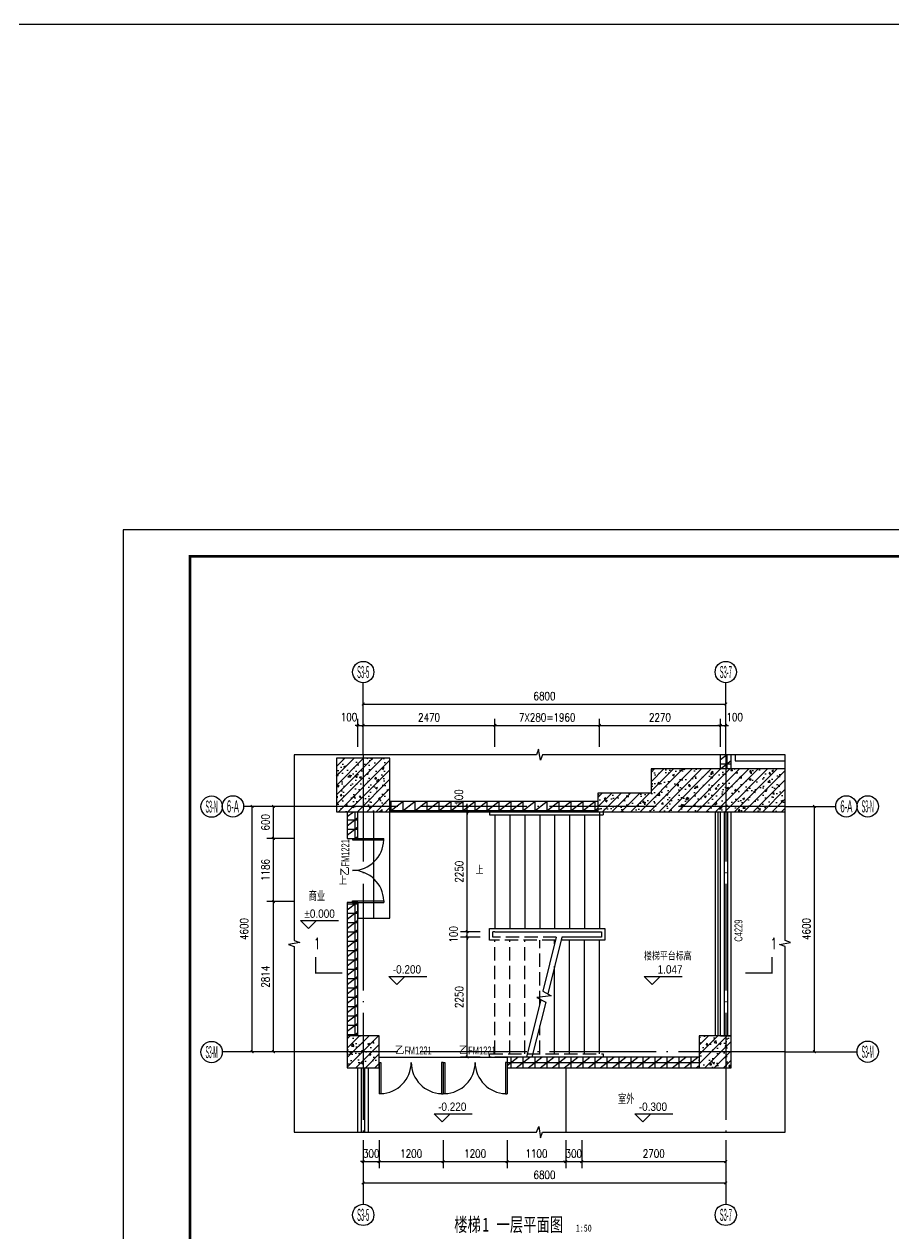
# Model space of a CAD drawing. Extents: x 718358 to 1668613, y -348838 to -159582.
# Drawn here: x 874419 to 890727, y -302810 to -280139 of the extents above; entities that cross this region are included whole.
import ezdxf
from ezdxf.enums import TextEntityAlignment as Align

# ---------------------------------------------------------------- set-up
doc = ezdxf.new("R2010")
doc.units = 0
doc.header["$LTSCALE"] = 1000
doc.linetypes.add('DASH', pattern=[0.35, 0.25, -0.1])
doc.linetypes.add('DOTE', pattern=[2.42, 2, -0.2, 0.02, -0.2])
doc.layers.add('建-修订云线', color=202, linetype='Continuous', plot=False)
for name, color, linetype in [('建-图框', 4, 'Continuous'), ('建-墙体', 2, 'Continuous'), ('建-尺寸', 73, 'Continuous'), ('建-幕墙', 4, 'Continuous'), ('建-影线', 8, 'Continuous'), ('建-房间名', 7, 'Continuous'), ('建-柱子', 6, 'Continuous'), ('建-标高', 3, 'Continuous'), ('建-楼梯', 4, 'Continuous'), ('建-楼梯-扶手', 3, 'Continuous'), ('建-符号', 3, 'Continuous'), ('建-符号说明', 7, 'Continuous'), ('建-轴标', 3, 'Continuous'), ('建-轴网', 14, 'DOTE'), ('建-门窗', 4, 'Continuous'), ('建-门窗-编号', 7, 'Continuous'), ('车位', 5, 'Continuous')]:
    doc.layers.add(name, color=color, linetype=linetype)
doc.styles.add('_TCH_AXIS', font='gt宽度调整.shx', dxfattribs={"bigfont": 'gt国标汉字.shx'})
doc.styles.add('_TCH_DIM', font='gt单线西文.shx', dxfattribs={"width": 0.8, "bigfont": 'gt单线中文.shx'})
doc.styles.add('_TCH_LABEL', font='COMPLEX', dxfattribs={"bigfont": 'GBCBIG'})
doc.styles.add('_TCH_SPACE', font='gt单线西文.shx', dxfattribs={"width": 0.8, "height": 5, "bigfont": 'gt单线中文.shx'})
doc.styles.add('_TCH_WINDOW', font='gt单线西文.shx', dxfattribs={"height": 3.5, "bigfont": 'gt单线中文.shx'})
doc.styles.add('DIM_FONT', font='SIMPLEX.shx', dxfattribs={"width": 0.8, "bigfont": 'GBCBIG.shx'})
doc.styles.add('黑体字', font='simhei.ttf', dxfattribs={"width": 0.7})
doc.dimstyles.new('DIMN50', dxfattribs={"dimscale": 0.5, "dimtxt": 300, "dimasz": 100, "dimexe": 250, "dimexo": 300, "dimgap": 150, "dimtad": 1, "dimdec": 0, "dimzin": 0, "dimdsep": 46, "dimtxsty": 'DIM_FONT', "dimblk": 'ARCHTICK', "dimcen": 0.09, "dimdle": 1, "dimclrt": 7, "dimazin": 2, "dimtfac": 1, "dimtdec": 0, "dimtix": 1, "dimtmove": 2, "dimatfit": 3, "dimldrblk": 'ARCHTICK', "dimfxl": 1, "dimtolj": 1, "dimtzin": 0, "dimarcsym": 0})
pattern_1 = [(45, (0, 0), (-88.388348, 88.388348), []), (50, (0, 0), (358.63009, -31.37607), [37.5, -412.5]), (355, (0, 0), (-69.37567, 376.09607), [30, -330]), (100.4514, (29.9, -2.6), (289.25469, 344.71977), [31.8701, -350.57106]), (46.1842, (0, 100), (533.62052, -82.7595), [56.25, -618.75]), (96.6356, (44.47, 93.1), (467.33135, 487.05894), [47.80514, -525.8565]), (351.1842, (0, 100), (467.33097, 487.0593), [45, -495]), (21, (50, 75), (298.45353, -201.309445), [37.5, -412.5]), (326, (50, 75), (121.65767, 362.57502), [30, -330]), (71.4514, (74.87, 58.22), (420.11131, 161.26525), [31.8701, -350.57106]), (37.5, (0, 0), (6.079928, 166.446927), [0, -326, 0, -335, 0, -331.25]), (7.5, (0, 0), (131.53477, 197.205856), [0, -191, 0, -318.5, 0, -126.25]), (327.5, (-111.5, 0), (266.911218, -11.277436), [0, -125, 0, -390, 0, -517.5]), (317.5, (-161.5, 0), (291.593085, 50.05249), [0, -162.5, 0, -259, 0, -367.5])]
pattern_2 = [(0, (0, 0), (0, 175), []), (37.875, (200, 0), (-84.807639, 109.038328), []), (90, (200, 0), (-225, 1e-14), [])]

# ---------------------------------------------------------------- blocks, each defined once
blk = doc.blocks.new('_ArchTick')
at = {"color": 0, "linetype": 'ByBlock', "const_width": 0.4}
blk.add_lwpolyline([(-0.5, -0.5), (0.5, 0.5)], dxfattribs=at)
blk = doc.blocks.new('*D3453')
at = {"layer": 'Defpoints', "color": 0, "transparency": 16777216}
for p in [(887576, -292881), (880776, -293435), (887576, -293435)]:
    blk.add_point(p, dxfattribs=at)
at = {"layer": '建-尺寸', "color": 0, "lineweight": -2, "transparency": 16777216}
for p, q in [((880776, -293285), (880776, -292756)), ((880776, -292881), (887577, -292881)), ((887576, -293285), (887576, -292756))]:
    blk.add_line(p, q, dxfattribs=at)
at = {"layer": '建-尺寸', "color": 0, "lineweight": -2, "transparency": 16777216, "xscale": 50, "yscale": 50, "zscale": 50, "rotation": 180}
blk.add_blockref('_ArchTick', (880776, -292881), dxfattribs=at)
at = {"layer": '建-尺寸', "color": 0, "lineweight": -2, "transparency": 16777216, "xscale": 50, "yscale": 50, "zscale": 50}
blk.add_blockref('_ArchTick', (887576, -292881), dxfattribs=at)
at = {"layer": '建-尺寸', "color": 7, "transparency": 16777216, "insert": (884176, -292731), "char_height": 150, "attachment_point": 5, "style": 'DIM_FONT'}
blk.add_mtext('\\A1;6800', dxfattribs=at)
blk = doc.blocks.new('*D3454')
at = {"layer": 'Defpoints', "color": 0, "transparency": 16777216}
for p in [(888637, -294798), (889237, -294798), (888637, -299398)]:
    blk.add_point(p, dxfattribs=at)
at = {"layer": '建-尺寸', "color": 0, "lineweight": -2, "transparency": 16777216}
for p, q in [((888787, -294798), (889362, -294798)), ((889237, -299399), (889237, -294798)), ((888787, -299398), (889362, -299398))]:
    blk.add_line(p, q, dxfattribs=at)
at = {"layer": '建-尺寸', "color": 0, "lineweight": -2, "transparency": 16777216, "xscale": 50, "yscale": 50, "zscale": 50}
for p, rotation in [((889237, -294798), 90), ((889237, -299398), 270)]:
    blk.add_blockref('_ArchTick', p, dxfattribs=dict(at, rotation=rotation))
at = {"layer": '建-尺寸', "color": 7, "transparency": 16777216, "insert": (889087, -297098), "char_height": 150, "attachment_point": 5, "rotation": 90, "style": 'DIM_FONT'}
blk.add_mtext('\\A1;4600', dxfattribs=at)
blk = doc.blocks.new('*D3455')
at = {"layer": 'Defpoints', "color": 0, "transparency": 16777216}
for p in [(878693, -294798), (879243, -294798), (879243, -299398)]:
    blk.add_point(p, dxfattribs=at)
at = {"layer": '建-尺寸', "color": 0, "lineweight": -2, "transparency": 16777216}
for p, q in [((879093, -294798), (878568, -294798)), ((878693, -299399), (878693, -294798)), ((879093, -299398), (878568, -299398))]:
    blk.add_line(p, q, dxfattribs=at)
at = {"layer": '建-尺寸', "color": 0, "lineweight": -2, "transparency": 16777216, "xscale": 50, "yscale": 50, "zscale": 50}
for p, rotation in [((878693, -294798), 90), ((878693, -299398), 270)]:
    blk.add_blockref('_ArchTick', p, dxfattribs=dict(at, rotation=rotation))
at = {"layer": '建-尺寸', "color": 7, "transparency": 16777216, "insert": (878543, -297098), "char_height": 150, "attachment_point": 5, "rotation": 90, "style": 'DIM_FONT'}
blk.add_mtext('\\A1;4600', dxfattribs=at)
blk = doc.blocks.new('*D3458')
at = {"layer": 'Defpoints', "color": 0, "transparency": 16777216}
for p in [(880776, -301301), (887576, -301301), (887576, -301855)]:
    blk.add_point(p, dxfattribs=at)
at = {"layer": '建-尺寸', "color": 0, "lineweight": -2, "transparency": 16777216}
for p, q in [((880776, -301451), (880776, -301980)), ((887576, -301451), (887576, -301980)), ((880776, -301855), (887577, -301855))]:
    blk.add_line(p, q, dxfattribs=at)
at = {"layer": '建-尺寸', "color": 0, "lineweight": -2, "transparency": 16777216, "xscale": 50, "yscale": 50, "zscale": 50, "rotation": 180}
blk.add_blockref('_ArchTick', (880776, -301855), dxfattribs=at)
at = {"layer": '建-尺寸', "color": 0, "lineweight": -2, "transparency": 16777216, "xscale": 50, "yscale": 50, "zscale": 50}
blk.add_blockref('_ArchTick', (887576, -301855), dxfattribs=at)
at = {"layer": '建-尺寸', "color": 7, "transparency": 16777216, "insert": (884176, -301705), "char_height": 150, "attachment_point": 5, "style": 'DIM_FONT'}
blk.add_mtext('\\A1;6800', dxfattribs=at)
blk = doc.blocks.new('*D3470')
at = {"layer": 'Defpoints', "color": 0, "transparency": 16777216}
for p in [(882727, -294798), (883120, -294798), (883120, -294898)]:
    blk.add_point(p, dxfattribs=at)
at = {"layer": '建-尺寸', "color": 0, "lineweight": -2, "transparency": 16777216}
for p, q in [((882970, -294798), (882602, -294798)), ((882970, -294898), (882602, -294898)), ((882727, -294798), (882727, -294748)), ((882727, -294898), (882727, -294798)), ((882727, -294898), (882727, -294948))]:
    blk.add_line(p, q, dxfattribs=at)
at = {"layer": '建-尺寸', "color": 0, "lineweight": -2, "transparency": 16777216, "xscale": 50, "yscale": 50, "zscale": 50}
for p, rotation in [((882727, -294798), 270), ((882727, -294898), 90)]:
    blk.add_blockref('_ArchTick', p, dxfattribs=dict(at, rotation=rotation))
at = {"layer": '建-尺寸', "color": 7, "transparency": 16777216, "insert": (882572, -294632), "char_height": 150, "attachment_point": 5, "rotation": 90, "style": 'DIM_FONT'}
blk.add_mtext('\\A1;100', dxfattribs=at)
blk = doc.blocks.new('*D3471')
at = {"layer": 'Defpoints', "color": 0, "transparency": 16777216}
for p in [(882727, -294898), (883120, -294898), (883120, -297148)]:
    blk.add_point(p, dxfattribs=at)
at = {"layer": '建-尺寸', "color": 0, "lineweight": -2, "transparency": 16777216}
for p, q in [((882970, -294898), (882602, -294898)), ((882727, -297149), (882727, -294898)), ((882970, -297148), (882602, -297148))]:
    blk.add_line(p, q, dxfattribs=at)
at = {"layer": '建-尺寸', "color": 0, "lineweight": -2, "transparency": 16777216, "xscale": 50, "yscale": 50, "zscale": 50}
for p, rotation in [((882727, -294898), 90), ((882727, -297148), 270)]:
    blk.add_blockref('_ArchTick', p, dxfattribs=dict(at, rotation=rotation))
at = {"layer": '建-尺寸', "color": 7, "transparency": 16777216, "insert": (882577, -296023), "char_height": 150, "attachment_point": 5, "rotation": 90, "style": 'DIM_FONT'}
blk.add_mtext('\\A1;2250', dxfattribs=at)
blk = doc.blocks.new('*D3472')
at = {"layer": 'Defpoints', "color": 0, "transparency": 16777216}
for p in [(882727, -297148), (883120, -297148), (883120, -297248)]:
    blk.add_point(p, dxfattribs=at)
at = {"layer": '建-尺寸', "color": 0, "lineweight": -2, "transparency": 16777216}
for p, q in [((882970, -297148), (882602, -297148)), ((882727, -297148), (882727, -297098)), ((882727, -297248), (882727, -297148)), ((882970, -297248), (882602, -297248)), ((882727, -297248), (882727, -297298))]:
    blk.add_line(p, q, dxfattribs=at)
at = {"layer": '建-尺寸', "color": 0, "lineweight": -2, "transparency": 16777216, "xscale": 50, "yscale": 50, "zscale": 50}
for p, rotation in [((882727, -297148), 270), ((882727, -297248), 90)]:
    blk.add_blockref('_ArchTick', p, dxfattribs=dict(at, rotation=rotation))
at = {"layer": '建-尺寸', "color": 7, "transparency": 16777216, "insert": (882470, -297198), "char_height": 150, "attachment_point": 5, "rotation": 90, "style": 'DIM_FONT'}
blk.add_mtext('\\A1;100', dxfattribs=at)
blk = doc.blocks.new('*D3473')
at = {"layer": 'Defpoints', "color": 0, "transparency": 16777216}
for p in [(882727, -297248), (883120, -297248), (883120, -299498)]:
    blk.add_point(p, dxfattribs=at)
at = {"layer": '建-尺寸', "color": 0, "lineweight": -2, "transparency": 16777216}
for p, q in [((882970, -297248), (882602, -297248)), ((882727, -299499), (882727, -297248)), ((882970, -299498), (882602, -299498))]:
    blk.add_line(p, q, dxfattribs=at)
at = {"layer": '建-尺寸', "color": 0, "lineweight": -2, "transparency": 16777216, "xscale": 50, "yscale": 50, "zscale": 50}
for p, rotation in [((882727, -297248), 90), ((882727, -299498), 270)]:
    blk.add_blockref('_ArchTick', p, dxfattribs=dict(at, rotation=rotation))
at = {"layer": '建-尺寸', "color": 7, "transparency": 16777216, "insert": (882577, -298373), "char_height": 150, "attachment_point": 5, "rotation": 90, "style": 'DIM_FONT'}
blk.add_mtext('\\A1;2250', dxfattribs=at)
blk = doc.blocks.new('*D3474')
at = {"layer": 'Defpoints', "color": 0, "transparency": 16777216}
for p in [(880776, -293281), (880676, -293835), (880776, -293835)]:
    blk.add_point(p, dxfattribs=at)
at = {"layer": '建-尺寸', "color": 0, "lineweight": -2, "transparency": 16777216}
for p, q in [((880676, -293281), (880626, -293281)), ((880676, -293685), (880676, -293156)), ((880676, -293281), (880776, -293281)), ((880776, -293685), (880776, -293156)), ((880776, -293281), (880826, -293281))]:
    blk.add_line(p, q, dxfattribs=at)
at = {"layer": '建-尺寸', "color": 0, "lineweight": -2, "transparency": 16777216, "xscale": 50, "yscale": 50, "zscale": 50}
blk.add_blockref('_ArchTick', (880676, -293281), dxfattribs=at)
at = {"layer": '建-尺寸', "color": 0, "lineweight": -2, "transparency": 16777216, "xscale": 50, "yscale": 50, "zscale": 50, "rotation": 180}
blk.add_blockref('_ArchTick', (880776, -293281), dxfattribs=at)
at = {"layer": '建-尺寸', "color": 7, "transparency": 16777216, "insert": (880510, -293126), "char_height": 150, "attachment_point": 5, "style": 'DIM_FONT'}
blk.add_mtext('\\A1;100', dxfattribs=at)
blk = doc.blocks.new('*D3475')
at = {"layer": 'Defpoints', "color": 0, "transparency": 16777216}
for p in [(883246, -293281), (880776, -293835), (883246, -293835)]:
    blk.add_point(p, dxfattribs=at)
at = {"layer": '建-尺寸', "color": 0, "lineweight": -2, "transparency": 16777216}
for p, q in [((880776, -293685), (880776, -293156)), ((880776, -293281), (883247, -293281)), ((883246, -293685), (883246, -293156))]:
    blk.add_line(p, q, dxfattribs=at)
at = {"layer": '建-尺寸', "color": 0, "lineweight": -2, "transparency": 16777216, "xscale": 50, "yscale": 50, "zscale": 50, "rotation": 180}
blk.add_blockref('_ArchTick', (880776, -293281), dxfattribs=at)
at = {"layer": '建-尺寸', "color": 0, "lineweight": -2, "transparency": 16777216, "xscale": 50, "yscale": 50, "zscale": 50}
blk.add_blockref('_ArchTick', (883246, -293281), dxfattribs=at)
at = {"layer": '建-尺寸', "color": 7, "transparency": 16777216, "insert": (882011, -293131), "char_height": 150, "attachment_point": 5, "style": 'DIM_FONT'}
blk.add_mtext('\\A1;2470', dxfattribs=at)
blk = doc.blocks.new('*D3476')
at = {"layer": 'Defpoints', "color": 0, "transparency": 16777216}
for p in [(885206, -293281), (883246, -293835), (885206, -293835)]:
    blk.add_point(p, dxfattribs=at)
at = {"layer": '建-尺寸', "color": 0, "lineweight": -2, "transparency": 16777216}
for p, q in [((883246, -293685), (883246, -293156)), ((883246, -293281), (885207, -293281)), ((885206, -293685), (885206, -293156))]:
    blk.add_line(p, q, dxfattribs=at)
at = {"layer": '建-尺寸', "color": 0, "lineweight": -2, "transparency": 16777216, "xscale": 50, "yscale": 50, "zscale": 50, "rotation": 180}
blk.add_blockref('_ArchTick', (883246, -293281), dxfattribs=at)
at = {"layer": '建-尺寸', "color": 0, "lineweight": -2, "transparency": 16777216, "xscale": 50, "yscale": 50, "zscale": 50}
blk.add_blockref('_ArchTick', (885206, -293281), dxfattribs=at)
at = {"layer": '建-尺寸', "color": 7, "transparency": 16777216, "insert": (884226, -293131), "char_height": 150, "attachment_point": 5, "style": 'DIM_FONT'}
blk.add_mtext('\\A1;7X280=1960', dxfattribs=at)
blk = doc.blocks.new('*D3477')
at = {"layer": 'Defpoints', "color": 0, "transparency": 16777216}
for p in [(887476, -293281), (885206, -293835), (887476, -293835)]:
    blk.add_point(p, dxfattribs=at)
at = {"layer": '建-尺寸', "color": 0, "lineweight": -2, "transparency": 16777216}
for p, q in [((885206, -293685), (885206, -293156)), ((885206, -293281), (887477, -293281)), ((887476, -293685), (887476, -293156))]:
    blk.add_line(p, q, dxfattribs=at)
at = {"layer": '建-尺寸', "color": 0, "lineweight": -2, "transparency": 16777216, "xscale": 50, "yscale": 50, "zscale": 50, "rotation": 180}
blk.add_blockref('_ArchTick', (885206, -293281), dxfattribs=at)
at = {"layer": '建-尺寸', "color": 0, "lineweight": -2, "transparency": 16777216, "xscale": 50, "yscale": 50, "zscale": 50}
blk.add_blockref('_ArchTick', (887476, -293281), dxfattribs=at)
at = {"layer": '建-尺寸', "color": 7, "transparency": 16777216, "insert": (886341, -293131), "char_height": 150, "attachment_point": 5, "style": 'DIM_FONT'}
blk.add_mtext('\\A1;2270', dxfattribs=at)
blk = doc.blocks.new('*D3478')
at = {"layer": 'Defpoints', "color": 0, "transparency": 16777216}
for p in [(887576, -293281), (887476, -293835), (887576, -293835)]:
    blk.add_point(p, dxfattribs=at)
at = {"layer": '建-尺寸', "color": 0, "lineweight": -2, "transparency": 16777216}
for p, q in [((887476, -293281), (887426, -293281)), ((887476, -293685), (887476, -293156)), ((887476, -293281), (887576, -293281)), ((887576, -293685), (887576, -293156)), ((887576, -293281), (887626, -293281))]:
    blk.add_line(p, q, dxfattribs=at)
at = {"layer": '建-尺寸', "color": 0, "lineweight": -2, "transparency": 16777216, "xscale": 50, "yscale": 50, "zscale": 50}
blk.add_blockref('_ArchTick', (887476, -293281), dxfattribs=at)
at = {"layer": '建-尺寸', "color": 0, "lineweight": -2, "transparency": 16777216, "xscale": 50, "yscale": 50, "zscale": 50, "rotation": 180}
blk.add_blockref('_ArchTick', (887576, -293281), dxfattribs=at)
at = {"layer": '建-尺寸', "color": 7, "transparency": 16777216, "insert": (887743, -293126), "char_height": 150, "attachment_point": 5, "style": 'DIM_FONT'}
blk.add_mtext('\\A1;100', dxfattribs=at)
blk = doc.blocks.new('*D3479')
at = {"layer": 'Defpoints', "color": 0, "transparency": 16777216}
for p in [(880776, -300905), (881076, -300905), (881076, -301455)]:
    blk.add_point(p, dxfattribs=at)
at = {"layer": '建-尺寸', "color": 0, "lineweight": -2, "transparency": 16777216}
for p, q in [((880776, -301055), (880776, -301580)), ((881076, -301055), (881076, -301580)), ((880776, -301455), (880726, -301455)), ((880776, -301455), (881076, -301455)), ((881076, -301455), (881126, -301455))]:
    blk.add_line(p, q, dxfattribs=at)
at = {"layer": '建-尺寸', "color": 0, "lineweight": -2, "transparency": 16777216, "xscale": 50, "yscale": 50, "zscale": 50}
blk.add_blockref('_ArchTick', (880776, -301455), dxfattribs=at)
at = {"layer": '建-尺寸', "color": 0, "lineweight": -2, "transparency": 16777216, "xscale": 50, "yscale": 50, "zscale": 50, "rotation": 180}
blk.add_blockref('_ArchTick', (881076, -301455), dxfattribs=at)
at = {"layer": '建-尺寸', "color": 7, "transparency": 16777216, "insert": (880926, -301305), "char_height": 150, "attachment_point": 5, "style": 'DIM_FONT'}
blk.add_mtext('\\A1;300', dxfattribs=at)
blk = doc.blocks.new('*D3480')
at = {"layer": 'Defpoints', "color": 0, "transparency": 16777216}
for p in [(881076, -300905), (882276, -300905), (882276, -301455)]:
    blk.add_point(p, dxfattribs=at)
at = {"layer": '建-尺寸', "color": 0, "lineweight": -2, "transparency": 16777216}
for p, q in [((881076, -301055), (881076, -301580)), ((882276, -301055), (882276, -301580)), ((881076, -301455), (882277, -301455))]:
    blk.add_line(p, q, dxfattribs=at)
at = {"layer": '建-尺寸', "color": 0, "lineweight": -2, "transparency": 16777216, "xscale": 50, "yscale": 50, "zscale": 50, "rotation": 180}
blk.add_blockref('_ArchTick', (881076, -301455), dxfattribs=at)
at = {"layer": '建-尺寸', "color": 0, "lineweight": -2, "transparency": 16777216, "xscale": 50, "yscale": 50, "zscale": 50}
blk.add_blockref('_ArchTick', (882276, -301455), dxfattribs=at)
at = {"layer": '建-尺寸', "color": 7, "transparency": 16777216, "insert": (881676, -301305), "char_height": 150, "attachment_point": 5, "style": 'DIM_FONT'}
blk.add_mtext('\\A1;1200', dxfattribs=at)
blk = doc.blocks.new('*D3481')
at = {"layer": 'Defpoints', "color": 0, "transparency": 16777216}
for p in [(882276, -300905), (883476, -300905), (883476, -301455)]:
    blk.add_point(p, dxfattribs=at)
at = {"layer": '建-尺寸', "color": 0, "lineweight": -2, "transparency": 16777216}
for p, q in [((882276, -301055), (882276, -301580)), ((883476, -301055), (883476, -301580)), ((882276, -301455), (883477, -301455))]:
    blk.add_line(p, q, dxfattribs=at)
at = {"layer": '建-尺寸', "color": 0, "lineweight": -2, "transparency": 16777216, "xscale": 50, "yscale": 50, "zscale": 50, "rotation": 180}
blk.add_blockref('_ArchTick', (882276, -301455), dxfattribs=at)
at = {"layer": '建-尺寸', "color": 0, "lineweight": -2, "transparency": 16777216, "xscale": 50, "yscale": 50, "zscale": 50}
blk.add_blockref('_ArchTick', (883476, -301455), dxfattribs=at)
at = {"layer": '建-尺寸', "color": 7, "transparency": 16777216, "insert": (882876, -301305), "char_height": 150, "attachment_point": 5, "style": 'DIM_FONT'}
blk.add_mtext('\\A1;1200', dxfattribs=at)
blk = doc.blocks.new('*D3482')
at = {"layer": 'Defpoints', "color": 0, "transparency": 16777216}
for p in [(883476, -300905), (884576, -300905), (884576, -301455)]:
    blk.add_point(p, dxfattribs=at)
at = {"layer": '建-尺寸', "color": 0, "lineweight": -2, "transparency": 16777216}
for p, q in [((883476, -301055), (883476, -301580)), ((884576, -301055), (884576, -301580)), ((883476, -301455), (884577, -301455))]:
    blk.add_line(p, q, dxfattribs=at)
at = {"layer": '建-尺寸', "color": 0, "lineweight": -2, "transparency": 16777216, "xscale": 50, "yscale": 50, "zscale": 50, "rotation": 180}
blk.add_blockref('_ArchTick', (883476, -301455), dxfattribs=at)
at = {"layer": '建-尺寸', "color": 0, "lineweight": -2, "transparency": 16777216, "xscale": 50, "yscale": 50, "zscale": 50}
blk.add_blockref('_ArchTick', (884576, -301455), dxfattribs=at)
at = {"layer": '建-尺寸', "color": 7, "transparency": 16777216, "insert": (884026, -301305), "char_height": 150, "attachment_point": 5, "style": 'DIM_FONT'}
blk.add_mtext('\\A1;1100', dxfattribs=at)
blk = doc.blocks.new('*D3483')
at = {"layer": 'Defpoints', "color": 0, "transparency": 16777216}
for p in [(884576, -300905), (884876, -300905), (884876, -301455)]:
    blk.add_point(p, dxfattribs=at)
at = {"layer": '建-尺寸', "color": 0, "lineweight": -2, "transparency": 16777216}
for p, q in [((884576, -301055), (884576, -301580)), ((884876, -301055), (884876, -301580)), ((884576, -301455), (884526, -301455)), ((884576, -301455), (884876, -301455)), ((884876, -301455), (884926, -301455))]:
    blk.add_line(p, q, dxfattribs=at)
at = {"layer": '建-尺寸', "color": 0, "lineweight": -2, "transparency": 16777216, "xscale": 50, "yscale": 50, "zscale": 50}
blk.add_blockref('_ArchTick', (884576, -301455), dxfattribs=at)
at = {"layer": '建-尺寸', "color": 0, "lineweight": -2, "transparency": 16777216, "xscale": 50, "yscale": 50, "zscale": 50, "rotation": 180}
blk.add_blockref('_ArchTick', (884876, -301455), dxfattribs=at)
at = {"layer": '建-尺寸', "color": 7, "transparency": 16777216, "insert": (884726, -301305), "char_height": 150, "attachment_point": 5, "style": 'DIM_FONT'}
blk.add_mtext('\\A1;300', dxfattribs=at)
blk = doc.blocks.new('*D3484')
at = {"layer": 'Defpoints', "color": 0, "transparency": 16777216}
for p in [(884876, -300905), (887576, -300905), (887576, -301455)]:
    blk.add_point(p, dxfattribs=at)
at = {"layer": '建-尺寸', "color": 0, "lineweight": -2, "transparency": 16777216}
for p, q in [((884876, -301055), (884876, -301580)), ((887576, -301055), (887576, -301580)), ((884876, -301455), (887577, -301455))]:
    blk.add_line(p, q, dxfattribs=at)
at = {"layer": '建-尺寸', "color": 0, "lineweight": -2, "transparency": 16777216, "xscale": 50, "yscale": 50, "zscale": 50, "rotation": 180}
blk.add_blockref('_ArchTick', (884876, -301455), dxfattribs=at)
at = {"layer": '建-尺寸', "color": 0, "lineweight": -2, "transparency": 16777216, "xscale": 50, "yscale": 50, "zscale": 50}
blk.add_blockref('_ArchTick', (887576, -301455), dxfattribs=at)
at = {"layer": '建-尺寸', "color": 7, "transparency": 16777216, "insert": (886226, -301305), "char_height": 150, "attachment_point": 5, "style": 'DIM_FONT'}
blk.add_mtext('\\A1;2700', dxfattribs=at)
blk = doc.blocks.new('*D3551')
at = {"layer": 'Defpoints', "color": 0, "transparency": 16777216}
for p in [(879093, -296584), (879643, -296584), (879643, -299398)]:
    blk.add_point(p, dxfattribs=at)
at = {"layer": '建-尺寸', "color": 0, "lineweight": -2, "transparency": 16777216}
for p, q in [((879493, -296584), (878968, -296584)), ((879093, -299399), (879093, -296584)), ((879493, -299398), (878968, -299398))]:
    blk.add_line(p, q, dxfattribs=at)
at = {"layer": '建-尺寸', "color": 0, "lineweight": -2, "transparency": 16777216, "xscale": 50, "yscale": 50, "zscale": 50}
for p, rotation in [((879093, -296584), 90), ((879093, -299398), 270)]:
    blk.add_blockref('_ArchTick', p, dxfattribs=dict(at, rotation=rotation))
at = {"layer": '建-尺寸', "color": 7, "transparency": 16777216, "insert": (878943, -297991), "char_height": 150, "attachment_point": 5, "rotation": 90, "style": 'DIM_FONT'}
blk.add_mtext('\\A1;2814', dxfattribs=at)
blk = doc.blocks.new('*D3552')
at = {"layer": 'Defpoints', "color": 0, "transparency": 16777216}
for p in [(879093, -295398), (879643, -295398), (879643, -296584)]:
    blk.add_point(p, dxfattribs=at)
at = {"layer": '建-尺寸', "color": 0, "lineweight": -2, "transparency": 16777216}
for p, q in [((879493, -295398), (878968, -295398)), ((879093, -296585), (879093, -295398)), ((879493, -296584), (878968, -296584))]:
    blk.add_line(p, q, dxfattribs=at)
at = {"layer": '建-尺寸', "color": 0, "lineweight": -2, "transparency": 16777216, "xscale": 50, "yscale": 50, "zscale": 50}
for p, rotation in [((879093, -295398), 90), ((879093, -296584), 270)]:
    blk.add_blockref('_ArchTick', p, dxfattribs=dict(at, rotation=rotation))
at = {"layer": '建-尺寸', "color": 7, "transparency": 16777216, "insert": (878943, -295991), "char_height": 150, "attachment_point": 5, "rotation": 90, "style": 'DIM_FONT'}
blk.add_mtext('\\A1;1186', dxfattribs=at)
blk = doc.blocks.new('*D3553')
at = {"layer": 'Defpoints', "color": 0, "transparency": 16777216}
for p in [(879093, -294798), (879643, -294798), (879643, -295398)]:
    blk.add_point(p, dxfattribs=at)
at = {"layer": '建-尺寸', "color": 0, "lineweight": -2, "transparency": 16777216}
for p, q in [((879493, -294798), (878968, -294798)), ((879093, -295399), (879093, -294798)), ((879493, -295398), (878968, -295398))]:
    blk.add_line(p, q, dxfattribs=at)
at = {"layer": '建-尺寸', "color": 0, "lineweight": -2, "transparency": 16777216, "xscale": 50, "yscale": 50, "zscale": 50}
for p, rotation in [((879093, -294798), 90), ((879093, -295398), 270)]:
    blk.add_blockref('_ArchTick', p, dxfattribs=dict(at, rotation=rotation))
at = {"layer": '建-尺寸', "color": 7, "transparency": 16777216, "insert": (878943, -295098), "char_height": 150, "attachment_point": 5, "rotation": 90, "style": 'DIM_FONT'}
blk.add_mtext('\\A1;600', dxfattribs=at)

msp = doc.modelspace()

# ---------------------------------------------------------------- hatches: boundary and pattern name
at = {"layer": '建-影线'}
h = msp.add_hatch(dxfattribs=at)
h.set_pattern_fill('钢筋混凝土', color=256, scale=50, style=0)
h.set_pattern_definition(pattern_1)
h.paths.add_polyline_path([(880276.4, -294898.2), (881276.4, -294898.2), (881276.4, -293898.2), (880276.4, -293898.2)])
h = msp.add_hatch(dxfattribs=at)
h.set_pattern_fill('空心砖', color=256, scale=50, style=0)
h.set_pattern_definition(pattern_2)
h.paths.add_polyline_path([(887476.4, -294098.2), (887676.4, -294098.2), (887676.4, -293830.6), (887476.4, -293830.6)])
h = msp.add_hatch(dxfattribs=at)
h.set_pattern_fill('钢筋混凝土', color=256, scale=50, style=0)
h.set_pattern_definition(pattern_1)
h.paths.add_polyline_path([(888687.4, -294098.2), (886176.4, -294098.2), (886176.4, -294548.2), (885176.4, -294548.2), (885176.4, -294898.2), (888687.4, -294898.2)])
h = msp.add_hatch(dxfattribs=at)
h.set_pattern_fill('空心砖', color=256, scale=50, style=0)
h.set_pattern_definition(pattern_2)
h.paths.add_polyline_path([(885176.4, -294898.2), (885176.4, -294698.2), (881276.4, -294698.2), (881276.4, -294898.2)])
h = msp.add_hatch(dxfattribs=at)
h.set_pattern_fill('空心砖', color=256, scale=50, style=0)
h.set_pattern_definition(pattern_2)
h.paths.add_polyline_path([(880676.4, -294898.2), (880476.4, -294898.2), (880476.4, -295398.2), (880676.4, -295398.2)])
h = msp.add_hatch(dxfattribs=at)
h.set_pattern_fill('空心砖', color=256, scale=50, style=0)
h.set_pattern_definition(pattern_2)
h.paths.add_polyline_path([(880476.4, -299098.2), (880676.4, -299098.2), (880676.4, -296598.2), (880476.4, -296598.2)])
h = msp.add_hatch(dxfattribs=at)
h.set_pattern_fill('钢筋混凝土', color=256, scale=50, style=0)
h.set_pattern_definition(pattern_1)
h.paths.add_polyline_path([(880476.4, -299698.2), (881076.4, -299698.2), (881076.4, -299098.2), (880476.4, -299098.2)])
h = msp.add_hatch(dxfattribs=at)
h.set_pattern_fill('钢筋混凝土', color=256, scale=50, style=0)
h.set_pattern_definition(pattern_1)
h.paths.add_polyline_path([(887076.4, -299698.2), (887676.4, -299698.2), (887676.4, -299098.2), (887076.4, -299098.2)])
h = msp.add_hatch(dxfattribs=at)
h.set_pattern_fill('空心砖', color=256, scale=50, style=0)
h.set_pattern_definition(pattern_2)
h.paths.add_polyline_path([(887076.4, -299698.2), (887076.4, -299498.2), (883476.4, -299498.2), (883476.4, -299698.2)])

# ---------------------------------------------------------------- linework, layer by layer
at = {"layer": '建-修订云线'}
msp.add_lwpolyline([(869294, -280139), (982686.3, -280139), (982686.3, -330465.5), (869294, -330465.5)], close=True, dxfattribs=at)
at = {"layer": '建-图框'}
msp.add_lwpolyline([(876276.8, -319314.4), (918326.8, -319314.4), (918326.8, -289614.4), (876276.8, -289614.4)], close=True, dxfattribs=at)
at = {"layer": '建-图框', "const_width": 50}
msp.add_lwpolyline([(877526.8, -318814.4), (917826.8, -318814.4), (917826.8, -290114.4), (877526.8, -290114.4)], close=True, dxfattribs=at)
at = {"layer": '建-墙体'}
for p, q in [((887476.4, -294098.2), (887476.4, -293830.6)), ((887676.4, -294098.2), (887676.4, -293830.6)), ((881276.4, -294698.2), (885176.4, -294698.2)), ((880476.4, -294898.2), (880476.4, -295398.2)), ((880676.4, -295398.2), (880676.4, -294898.2)), ((881276.4, -294898.2), (885176.4, -294898.2)), ((880476.4, -295398.2), (880676.4, -295398.2)), ((880676.4, -296598.2), (880476.4, -296598.2)), ((880476.4, -296598.2), (880476.4, -299098.2)), ((880676.4, -299098.2), (880676.4, -296598.2)), ((887076.4, -299498.2), (883476.4, -299498.2)), ((883476.4, -299498.2), (883476.4, -299698.2)), ((883476.4, -299698.2), (887076.4, -299698.2))]:
    msp.add_line(p, q, dxfattribs=at)
at = {"layer": '建-幕墙'}
for p, q in [((880676.4, -300904.7), (880676.4, -299698.2)), ((880743.1, -300904.7), (880743.1, -299698.2)), ((880809.7, -300904.7), (880809.7, -299698.2)), ((880876.4, -300904.7), (880876.4, -299698.2))]:
    msp.add_line(p, q, dxfattribs=at)
at = {"layer": '建-柱子'}
for p, q in [((881276.4, -293898.2), (880276.4, -293898.2)), ((880276.4, -293898.2), (880276.4, -294898.2)), ((881276.4, -294898.2), (881276.4, -293898.2)), ((888687.4, -294098.2), (886176.4, -294098.2)), ((886176.4, -294098.2), (886176.4, -294548.2)), ((886176.4, -294548.2), (885176.4, -294548.2)), ((885176.4, -294548.2), (885176.4, -294898.2)), ((880276.4, -294898.2), (881276.4, -294898.2)), ((885176.4, -294898.2), (888687.4, -294898.2)), ((881076.4, -299098.2), (880476.4, -299098.2)), ((880476.4, -299098.2), (880476.4, -299698.2)), ((881076.4, -299698.2), (881076.4, -299098.2)), ((887676.4, -299098.2), (887076.4, -299098.2)), ((887076.4, -299098.2), (887076.4, -299698.2)), ((887676.4, -299698.2), (887676.4, -299098.2)), ((880476.4, -299698.2), (881076.4, -299698.2)), ((887076.4, -299698.2), (887676.4, -299698.2))]:
    msp.add_line(p, q, dxfattribs=at)
at = {"layer": '建-标高'}
for p, q in [((879750.2, -297090.1), (879600.2, -296940.1)), ((879600.2, -296940.1), (880312, -296940.1)), ((879750.2, -297090.1), (879900.2, -296940.1)), ((881408.3, -298135.2), (881258.3, -297985.2)), ((881258.3, -297985.2), (881970.1, -297985.2)), ((881408.3, -298135.2), (881558.3, -297985.2)), ((886195.8, -298135.2), (886045.8, -297985.2)), ((886045.8, -297985.2), (886757.6, -297985.2)), ((886195.8, -298135.2), (886345.8, -297985.2)), ((882258, -300709.4), (882108, -300559.4)), ((882108, -300559.4), (882819.7, -300559.4)), ((882258, -300709.4), (882408, -300559.4)), ((886021.5, -300709.4), (885871.5, -300559.4)), ((885871.5, -300559.4), (886583.2, -300559.4)), ((886021.5, -300709.4), (886171.5, -300559.4))]:
    msp.add_line(p, q, dxfattribs=at)
at = {"layer": '建-楼梯'}
for p, q in [((883146.4, -294898.2), (885014.9, -294898.2)), ((883146.4, -294898.2), (883146.4, -294958.2)), ((883246.4, -294898.2), (885014.9, -294898.2)), ((885117.9, -294898.2), (885206.4, -294898.2)), ((885117.9, -294898.2), (885276.4, -294898.2)), ((885206.4, -294898.2), (885206.4, -297088.2)), ((885276.4, -294898.2), (885276.4, -294958.2)), ((883146.4, -294958.2), (885103, -294958.2)), ((883246.4, -294958.2), (883246.4, -297088.2)), ((883526.4, -294958.2), (883526.4, -297088.2)), ((883806.4, -294958.2), (883806.4, -297088.2)), ((884086.4, -294958.2), (884086.4, -297088.2)), ((884366.4, -294958.2), (884366.4, -297088.2)), ((884646.4, -294958.2), (884646.4, -296377)), ((884926.4, -294958.2), (884926.4, -297088.2)), ((885103, -294958.2), (885276.4, -294958.2)), ((884646.4, -296028.2), (884646.4, -297088.2)), ((883146.4, -297308.2), (883146.4, -297088.2)), ((883146.4, -297088.2), (883246.4, -297088.2)), ((883206.4, -297248.2), (883206.4, -297148.2)), ((883246.4, -297148.2), (883206.4, -297148.2)), ((883246.4, -297088.2), (885306.4, -297088.2)), ((883246.4, -297148.2), (884454.9, -297148.2)), ((883246.4, -297148.2), (885246.4, -297148.2)), ((885246.4, -297148.2), (885246.4, -297248.2)), ((885306.4, -297088.2), (885306.4, -297308.2)), ((884398.3, -297248.2), (884146.2, -298263.5)), ((884501.4, -297248.2), (884236.8, -298313.6)), ((885306.4, -297308.2), (884486.5, -297308.2)), ((885206.4, -297248.2), (884501.4, -297248.2)), ((885246.4, -297248.2), (884501.4, -297248.2)), ((884146.2, -298263.5), (884302.3, -298349.9)), ((884107.7, -298418.5), (883838.3, -299498.2)), ((884198.3, -298468.6), (883941.4, -299498.2)), ((884302.3, -298349.9), (884034.9, -298378.2)), ((884034.9, -298378.2), (884198.3, -298468.6))]:
    msp.add_line(p, q, dxfattribs=at)
at = {"layer": '建-楼梯', "linetype": 'DASH'}
for p, q in [((884383.4, -297308.2), (883146.4, -297308.2)), ((884398.3, -297248.2), (883206.4, -297248.2)), ((884398.3, -297248.2), (883246.4, -297248.2))]:
    msp.add_line(p, q, dxfattribs=at)
for points in [[(883246.4, -299438.2), (883246.4, -297308.2)], [(883526.4, -299438.2), (883526.4, -297308.2)], [(883806.4, -299438.2), (883806.4, -297308.2)], [(884086.4, -298504.2), (884086.4, -297308.2)], [(884086.4, -299438.2), (884086.4, -298914.1)], [(885206.4, -299498.2), (883246.4, -299498.2)]]:
    msp.add_lwpolyline(points, dxfattribs=at)
at = {"layer": '建-楼梯'}
for points in [[(884366.4, -297376.7), (884366.4, -297308.2)], [(884646.4, -299438.2), (884646.4, -297308.2)], [(884926.4, -299438.2), (884926.4, -297308.2)], [(885206.4, -299438.2), (885206.4, -297308.2)], [(884366.4, -299438.2), (884366.4, -297791.6)]]:
    msp.add_lwpolyline(points, dxfattribs=at)
at = {"layer": '建-楼梯', "linetype": 'DASH'}
msp.add_lwpolyline([(883146.4, -299438.2), (885276.4, -299438.2), (885276.4, -299498.2), (883146.4, -299498.2)], close=True, dxfattribs=at)
at = {"layer": '建-楼梯-扶手'}
for p, q in [((887376.4, -294898.2), (887376.4, -299098.2)), ((887426.4, -294898.2), (887426.4, -299098.2))]:
    msp.add_line(p, q, dxfattribs=at)
at = {"layer": '建-符号'}
for points in [[(888687.4, -293830.6), (884141.4, -293830.6), (884103.2, -293935.6), (884066.2, -293725.6), (884028.9, -293830.6), (879482.9, -293830.6)], [(879482.9, -293830.6), (879482.9, -297311.4), (879587.9, -297349.7), (879377.9, -297386.7), (879482.9, -297423.9), (879482.9, -300904.7)], [(888687.4, -300904.7), (888687.4, -297423.9), (888582.4, -297385.7), (888792.4, -297348.7), (888687.4, -297311.4), (888687.4, -293830.6)], [(879482.9, -300904.7), (884028.9, -300904.7), (884067.1, -300799.7), (884104.2, -301009.7), (884141.4, -300904.7), (888687.4, -300904.7)]]:
    msp.add_lwpolyline(points, dxfattribs=at)
for points in [[(883059.7, -295981.3, 0, 0, 0), (885683.8, -295981.3, 0, 0, 0), (885683.8, -298484.4, 0, 0, 0), (884466.4, -298484.4, 26.7, 0, 0), (884366.4, -298484.4, 0, 0, 0)], [(880501.3, -296182.1, 0, 0, 0), (881323.2, -296182.1, 26.7, 0, 0), (881423.2, -296182.1, 0, 0, 0)]]:
    msp.add_lwpolyline(points, format="xyseb", dxfattribs=at)
at = {"layer": '建-符号', "const_width": 25}
for points in [[(879883.9, -297619.3), (879883.9, -297919.3), (880383.9, -297919.3)], [(887945.4, -297919.3), (888445.4, -297919.3), (888445.4, -297619.3)]]:
    msp.add_lwpolyline(points, dxfattribs=at)
at = {"layer": '建-轴标'}
for p, q in [((880776.4, -293830.6), (880776.4, -292480.6)), ((887576.4, -293830.6), (887576.4, -292480.6)), ((879482.9, -294798.2), (878532.9, -294798.2)), ((888687.4, -294798.2), (889637.4, -294798.2)), ((879482.9, -299398.2), (878132.9, -299398.2)), ((888687.4, -299398.2), (890037.4, -299398.2)), ((880776.4, -301308.7), (880776.4, -302254.7)), ((887576.4, -301308.7), (887576.4, -302254.7))]:
    msp.add_line(p, q, dxfattribs=at)
for centre in [(880776.4, -292280.6), (887576.7, -292280.6), (877933, -294803), (878332.9, -294798.2), (889837.4, -294798.2), (890237.4, -294798.2), (877933, -299403), (890237.4, -299398.2), (880776.4, -302454.7), (887576.7, -302454.7)]:
    msp.add_circle(centre, 200, dxfattribs=at)
at = {"layer": '建-轴网'}
for p, q in [((880776.4, -293830.6), (880776.4, -300904.7)), ((887576.4, -293830.6), (887576.4, -300904.7)), ((888687.4, -294798.2), (879482.9, -294798.2)), ((888687.4, -299398.2), (879482.9, -299398.2))]:
    msp.add_line(p, q, dxfattribs=at)
at = {"layer": '建-门窗'}
for p, q in [((880976.4, -296893.2), (880976.4, -294898.2)), ((881276.4, -296893.2), (881276.4, -294898.2)), ((887476.4, -299098.2), (887476.4, -294898.2)), ((887476.4, -294898.2), (887676.4, -294898.2)), ((887543.1, -294898.2), (887543.1, -299098.2)), ((887609.7, -294898.2), (887609.7, -299098.2)), ((887676.4, -299098.2), (887676.4, -294898.2)), ((880576.4, -295398.2), (881161.4, -295398.2)), ((880576.4, -295398.2), (880576.4, -295428.2)), ((881161.4, -295428.2), (881161.4, -295398.2)), ((880576.4, -295428.2), (881161.4, -295428.2)), ((880576.4, -296568.2), (881161.4, -296568.2)), ((880576.4, -296598.2), (880576.4, -296568.2)), ((880576.4, -296598.2), (881161.4, -296598.2)), ((880676.4, -296593.2), (880676.4, -296893.2)), ((881161.4, -296568.2), (881161.4, -296598.2)), ((880676.4, -296893.2), (881276.4, -296893.2)), ((887476.4, -299098.2), (887676.4, -299098.2)), ((881076.4, -299498.2), (882276.4, -299498.2)), ((881076.4, -299598.2), (881076.4, -300183.2)), ((881076.4, -299598.2), (881106.4, -299598.2)), ((881106.4, -299598.2), (881106.4, -300183.2)), ((882246.4, -299598.2), (882246.4, -300183.2)), ((882276.4, -299598.2), (882246.4, -299598.2)), ((882276.4, -299498.2), (883476.4, -299498.2)), ((882276.4, -299598.2), (882276.4, -300183.2)), ((882276.4, -299598.2), (882276.4, -300183.2)), ((882276.4, -299598.2), (882306.4, -299598.2)), ((882306.4, -299598.2), (882306.4, -300183.2)), ((883446.4, -299598.2), (883446.4, -300183.2)), ((883476.4, -299598.2), (883446.4, -299598.2)), ((883476.4, -299598.2), (883476.4, -300183.2)), ((884576.4, -299698.2), (884576.4, -300904.7)), ((881106.4, -300183.2), (881076.4, -300183.2)), ((882246.4, -300183.2), (882276.4, -300183.2)), ((882306.4, -300183.2), (882276.4, -300183.2)), ((883446.4, -300183.2), (883476.4, -300183.2))]:
    msp.add_line(p, q, dxfattribs=at)
for centre, start, end in [((880576.4, -295413.2), 270, 358.53072), ((880576.4, -296583.2), 1.46928, 90), ((881091.4, -299598.2), 271.46928, 360), ((882261.4, -299598.2), 180, 268.53072), ((882291.4, -299598.2), 271.46928, 360), ((883461.4, -299598.2), 180, 268.53072)]:
    msp.add_arc(centre, 585, start, end, dxfattribs=at)
at = {"layer": '车位'}
msp.add_lwpolyline([(887751.4, -293830.6), (887751.4, -293948.2), (888687.4, -293948.2)], dxfattribs=at)

# ---------------------------------------------------------------- texts
at = {"layer": '建-房间名', "width": 0.8}
for s, height, style, p in [('商业', 192.91, 'DIM_FONT', (879754, -296575.4)), ('楼梯平台标高', 143.31, '_TCH_SPACE', (886042.1, -297684.7)), ('室外', 192.91, 'DIM_FONT', (885554.6, -300379.6))]:
    msp.add_text(s, height=height, dxfattribs=dict(at, style=style)).set_placement(p)
at = {"layer": '建-标高', "style": '_TCH_DIM', "width": 0.888889}
for s, p in [('%%P0.000', (879673, -296887.6)), ('-0.200', (881331.1, -297932.7)), ('1.047', (886297.2, -297932.7)), ('-0.220', (882180.7, -300506.9)), ('-0.300', (885944.2, -300506.9))]:
    msp.add_text(s, height=157.5, dxfattribs=at).set_placement(p)
at = {"layer": '建-符号说明'}
for s, height, style, width, p in [('上', 143.3, '_TCH_DIM', 0.8, (882882.6, -296068.8)), ('上', 143.3, '_TCH_DIM', 0.8, (880324.2, -296269.6)), ('1', 212.5, '_TCH_LABEL', 0.705882, (879851.8, -297475.5)), ('1', 212.5, '_TCH_LABEL', 0.705882, (888413.3, -297475.5)), ('楼梯', 261.39, '黑体字', 0.7, (882483.2, -302767.6)), ('1', 261.4, '黑体字', 0.7, (883012.4, -302767.6)), ('一层平面图', 261.39, '黑体字', 0.7, (883277.1, -302767.6)), ('1:50', 130.7, '黑体字', 0.7, (884762.7, -302767.6))]:
    msp.add_text(s, height=height, dxfattribs=dict(at, style=style, width=width)).set_placement(p)
at = {"layer": '建-轴标', "style": '_TCH_AXIS'}
for s, width, p, p2 in [('S3-5', 0.2625, (880663.3, -292393.8), (880889.5, -292393.8)), ('S3-7', 0.2625, (887463.6, -292393.8), (887689.8, -292393.8)), ('S3-N', 0.2625, (877819.8, -294916.2), (878046.1, -294916.2)), ('6-A', 0.33871, (878219.8, -294911.4), (878446.1, -294911.4)), ('6-A', 0.33871, (889724.3, -294911.4), (889950.6, -294911.4)), ('S3-N', 0.2625, (890124.3, -294911.4), (890350.6, -294911.4)), ('S3-M', 0.256098, (877819.8, -299516.2), (878046.1, -299516.2)), ('S3-M', 0.256098, (890124.3, -299511.4), (890350.6, -299511.4)), ('S3-5', 0.2625, (880663.3, -302567.9), (880889.5, -302567.9)), ('S3-7', 0.2625, (887463.6, -302567.9), (887689.8, -302567.9))]:
    msp.add_text(s, height=226.27, dxfattribs=dict(at, width=width)).set_placement(p, p2, align=Align.FIT)
at = {"layer": '建-门窗-编号', "style": '_TCH_WINDOW', "width": 0.705882}
for s, rotation, p in [('FM1221', 90, (880515.4, -295928.2)), ('C4229', 89.99996, (887888.3, -297334.9)), ('FM1221', 360, (881545.9, -299448.2)), ('FM1221', 360, (882745.9, -299448.2))]:
    msp.add_text(s, height=148.75, rotation=rotation, dxfattribs=at).set_placement(p)
at = {"layer": '建-门窗-编号', "style": '_TCH_WINDOW'}
for rotation, p in [(90, (880515.4, -296103.2)), (360, (881370.9, -299448.2)), (360, (882570.9, -299448.2))]:
    msp.add_text('乙', height=143.3, rotation=rotation, dxfattribs=at).set_placement(p)

# ---------------------------------------------------------------- dimensions: what is measured, and where the dimension line sits
at = {"layer": '建-尺寸'}
for p1, p2, distance, picture, middle in [((880776.4, -293434.6), (887576.4, -293434.6), 554, '*D3453', (884176.4, -292730.6)), ((880776.4, -293834.6), (883246.4, -293834.6), 554, '*D3475', (882011.4, -293130.6)), ((885206.4, -293834.6), (887476.4, -293834.6), 554, '*D3477', (886341.4, -293130.6)), ((879242.8, -299398.2), (879242.8, -294798.2), 550, '*D3455', (878542.8, -297098.2)), ((879642.8, -295398.2), (879642.8, -294798.2), 550, '*D3553', (878942.8, -295098.2)), ((883119.8, -297148.2), (883119.8, -294898.2), 392.4, '*D3471', (882577.4, -296023.2)), ((888637.4, -299398.2), (888637.4, -294798.2), -600, '*D3454', (889087.4, -297098.2)), ((879642.8, -296584), (879642.8, -295398.2), 550, '*D3552', (878942.8, -295991.1)), ((879642.8, -299398.2), (879642.8, -296584), 550, '*D3551', (878942.8, -297991.1)), ((883119.8, -299498.2), (883119.8, -297248.2), 392.4, '*D3473', (882577.4, -298373.2)), ((880776.4, -300904.7), (881076.4, -300904.7), -550, '*D3479', (880926.4, -301304.7)), ((881076.4, -300904.7), (882276.4, -300904.7), -550, '*D3480', (881676.4, -301304.7)), ((882276.4, -300904.7), (883476.4, -300904.7), -550, '*D3481', (882876.4, -301304.7)), ((883476.4, -300904.7), (884576.4, -300904.7), -550, '*D3482', (884026.4, -301304.7)), ((884576.4, -300904.7), (884876.4, -300904.7), -550, '*D3483', (884726.4, -301304.7)), ((884876.4, -300904.7), (887576.4, -300904.7), -550, '*D3484', (886226.4, -301304.7)), ((880776.4, -301300.7), (887576.4, -301300.7), -554, '*D3458', (884176.4, -301704.7))]:
    dim = msp.add_aligned_dim(p1=p1, p2=p2, distance=distance, dimstyle='DIMN50', dxfattribs=at)
    dim.commit()
    dim.dimension.update_dxf_attribs({"geometry": picture, "text_midpoint": middle})
for base, p1, p2, angle, picture, middle in [((880776.4, -293280.6), (880676.4, -293834.6), (880776.4, -293834.6), 360, '*D3474', (880509.8, -293125.6)), ((887576.4, -293280.6), (887476.4, -293834.6), (887576.4, -293834.6), 360, '*D3478', (887743, -293125.6)), ((882727.4, -294798.2), (883119.8, -294898.2), (883119.8, -294798.2), 90, '*D3470', (882572.4, -294631.7)), ((882727.4, -297148.2), (883119.8, -297248.2), (883119.8, -297148.2), 90, '*D3472', (882469.9, -297198.2))]:
    dim = msp.add_linear_dim(base=base, p1=p1, p2=p2, angle=angle, dimstyle='DIMN50', dxfattribs=at)
    dim.commit()
    dim.dimension.update_dxf_attribs({"geometry": picture, "text_midpoint": middle, "dimtype": 161})
dim = msp.add_aligned_dim(p1=(883246.4, -293834.6), p2=(885206.4, -293834.6), distance=554, text='7X280=1960', dimstyle='DIMN50', dxfattribs=at)
dim.commit()
dim.dimension.update_dxf_attribs({"geometry": '*D3476', "text_midpoint": (884226.4, -293130.6)})

doc.saveas('drawing.dxf')
